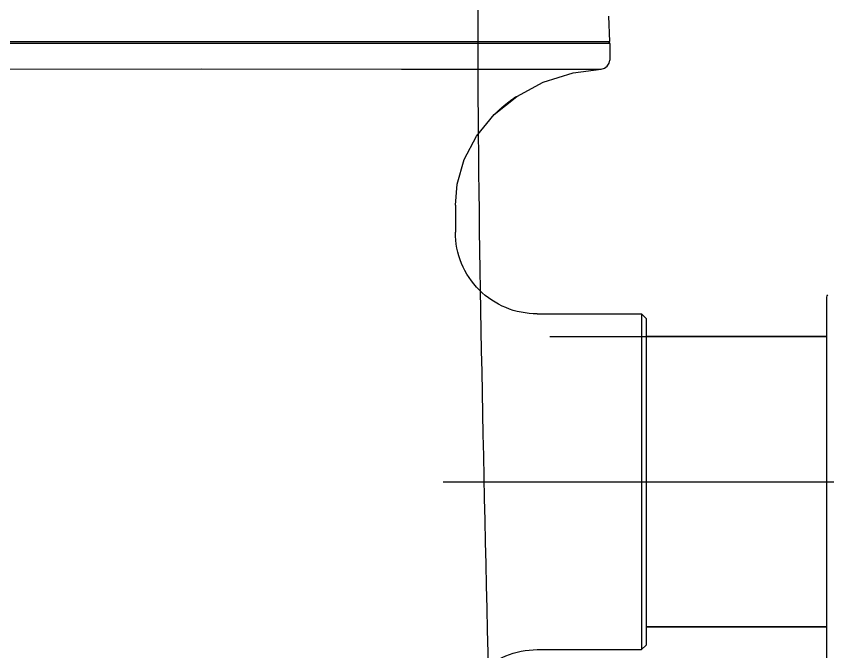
# Model space of a CAD drawing. Header units: millimetres. Extents: x 2213 to 82676, y 1050 to 28650.
# Drawn here: x 22537.9 to 22629.7, y 17273.1 to 17345 of the extents above; entities that cross this region are included whole.
import ezdxf

# ---------------------------------------------------------------- set-up
doc = ezdxf.new("R2010")
doc.units = ezdxf.units.MM
doc.header["$LTSCALE"] = 200
for name, pattern in [('CENTERX2', [101.6, 63.5, -12.7, 12.7, -12.7]), ('DASHDOT', [1, 0.5, -0.25, 0, -0.25]), ('DGN4', [76.760163, 38.380082, -19.190041, 0, -19.190041])]:
    doc.linetypes.add(name, pattern=pattern)
doc.layers.add('A-FIX', color=5, linetype='Continuous')

# ---------------------------------------------------------------- blocks, each defined once
blk = doc.blocks.new('대변기 정면도')
at = {"linetype": 'Continuous'}
for p, q in [((14937.767, 31354.946), (14937.858, 31357.82)), ((15030.157, 31354.946), (14937.767, 31354.946)), ((14937.767, 31354.741), (14937.767, 31352.867)), ((14937.767, 31354.741), (15030.157, 31354.741)), ((14938.743, 31351.842), (14938.373, 31351.931)), ((14941.656, 31351.84), (14938.743, 31351.842)), ((14941.907, 31351.426), (14938.743, 31351.842)), ((14961.327, 31351.845), (14941.656, 31351.84)), ((14983.962, 31351.85), (14961.327, 31351.845)), ((15006.597, 31351.845), (14983.962, 31351.85)), ((14955.219, 31336.465), (14955.219, 31336.465)), ((14955.219, 31336.465), (14955.219, 31336.465)), ((14955.219, 31336.465), (14955.219, 31333.388)), ((14913.236, 31284.259), (14913.236, 31326.057)), ((14933.661, 31323.636), (14934.174, 31324.15)), ((14933.661, 31323.636), (14933.661, 31286.68)), ((14934.174, 31324.15), (14934.174, 31286.167)), ((14945.98, 31324.15), (14934.174, 31324.15)), ((14945.98, 31324.15), (14934.174, 31324.15)), ((14944.546, 31321.583), (14913.236, 31321.583)), ((14913.236, 31321.583), (14933.661, 31321.583)), ((14913.236, 31288.734), (14933.661, 31288.734)), ((14933.661, 31288.734), (14913.236, 31288.734)), ((14933.661, 31286.68), (14934.174, 31286.167)), ((14945.98, 31286.167), (14934.174, 31286.167)), ((14945.98, 31286.167), (14934.174, 31286.167))]:
    blk.add_line(p, q, dxfattribs=at)
at = {"linetype": 'DASHDOT'}
blk.add_line((14804.882, 31305.158), (14954.136, 31305.158), dxfattribs=at)
at = {"linetype": 'DGN4', "lineweight": 0}
blk.add_line((14804.882, 31305.158), (14954.137, 31305.158), dxfattribs=at)
at = {"linetype": 'CENTERX2', "ltscale": 100}
blk.add_line((14956.597, 31305.158), (14819.236, 31305.158), dxfattribs=at)
at = {"linetype": 'Continuous'}
for points in [[(14938.373, 31351.931), (14938.042, 31352.168), (14937.829, 31352.516), (14937.767, 31352.867)], [(14955.219, 31336.46), (14955.011, 31338.827), (14954.219, 31341.605), (14952.813, 31344.268), (14950.819, 31346.69), (14948.284, 31348.755), (14945.285, 31350.364), (14941.907, 31351.426)], [(14948.296, 31348.749), (14948.325, 31348.729), (14948.354, 31348.71), (14948.383, 31348.69), (14948.411, 31348.671), (14948.44, 31348.651), (14948.469, 31348.632), (14948.498, 31348.612), (14948.526, 31348.592), (14948.555, 31348.572), (14948.583, 31348.553), (14948.612, 31348.533), (14948.64, 31348.513), (14948.669, 31348.493), (14948.697, 31348.473), (14948.725, 31348.453), (14948.754, 31348.432), (14948.782, 31348.412), (14948.81, 31348.392), (14948.838, 31348.371), (14948.866, 31348.351), (14948.894, 31348.331), (14948.922, 31348.31), (14948.95, 31348.29), (14948.978, 31348.269), (14949.006, 31348.248), (14949.034, 31348.228), (14949.062, 31348.207), (14949.089, 31348.186), (14949.117, 31348.165), (14949.145, 31348.144), (14949.172, 31348.123), (14949.2, 31348.102), (14949.227, 31348.081), (14949.255, 31348.06), (14949.282, 31348.039), (14949.31, 31348.018), (14949.337, 31347.996), (14949.364, 31347.975), (14949.391, 31347.954), (14949.419, 31347.932), (14949.446, 31347.911), (14949.473, 31347.889), (14949.5, 31347.868), (14949.527, 31347.846), (14949.554, 31347.824), (14949.58, 31347.802), (14949.607, 31347.781), (14949.634, 31347.759), (14949.661, 31347.737), (14949.687, 31347.715), (14949.714, 31347.693), (14949.74, 31347.671), (14949.767, 31347.649), (14949.793, 31347.627), (14949.82, 31347.604), (14949.846, 31347.582), (14949.872, 31347.56), (14949.899, 31347.538), (14949.925, 31347.515), (14949.951, 31347.493), (14949.977, 31347.47), (14950.003, 31347.448), (14950.029, 31347.425), (14950.055, 31347.403), (14950.081, 31347.38), (14950.107, 31347.357), (14950.132, 31347.334), (14950.158, 31347.311), (14950.184, 31347.289), (14950.209, 31347.266), (14950.235, 31347.243), (14950.26, 31347.22), (14950.286, 31347.197), (14950.311, 31347.174), (14950.337, 31347.15), (14950.362, 31347.127), (14950.387, 31347.104), (14950.412, 31347.081), (14950.437, 31347.057), (14950.462, 31347.034), (14950.487, 31347.011), (14950.512, 31346.987), (14950.537, 31346.964), (14950.562, 31346.94), (14950.587, 31346.916), (14950.611, 31346.893), (14950.636, 31346.869), (14950.661, 31346.845), (14950.685, 31346.822), (14950.71, 31346.798), (14950.734, 31346.774), (14950.758, 31346.75), (14950.783, 31346.726), (14950.807, 31346.702), (14950.831, 31346.678)]]:
    blk.add_lwpolyline(points, dxfattribs=at)
for centre, radius, start, end in [((14937.973, 31354.741), 0.205, 90, 180), ((14945.98, 31333.388), 9.239, 269.99986, 0.00023), ((14912.928, 31326.057), 0.308, 0, 50.99786), ((14945.98, 31276.928), 9.239, 359.99994, 90.00004)]:
    blk.add_arc(centre, radius, start, end, dxfattribs=at)
blk.add_open_spline([(14952.177, 31384.131), (14950.715, 31415.548), (14940.865, 31432.049), (14923.137, 31446.662), (14901.789, 31451.142), (14860.933, 31451.938), (14828.198, 31437.302), (14792.659, 31387.492), (14752.16, 31289.083), (14728.685, 31212.884), (14720.078, 31177.64), (14736.615, 31134.759), (14736.61, 31117.386), (14818.227, 31027.098), (14900.762, 31025.9), (14924.525, 31026.795), (14943.891, 31048.388), (14949.698, 31067.942), (14949.638, 31243.545), (14953.639, 31352.714), (14952.177, 31384.131)], degree=3)

msp = doc.modelspace()

# ---------------------------------------------------------------- block references
at = {"layer": 'A-FIX', "xscale": -1}
msp.add_blockref('대변기 정면도', (37542.795, -14012.796), dxfattribs=at)

doc.saveas('drawing.dxf')
